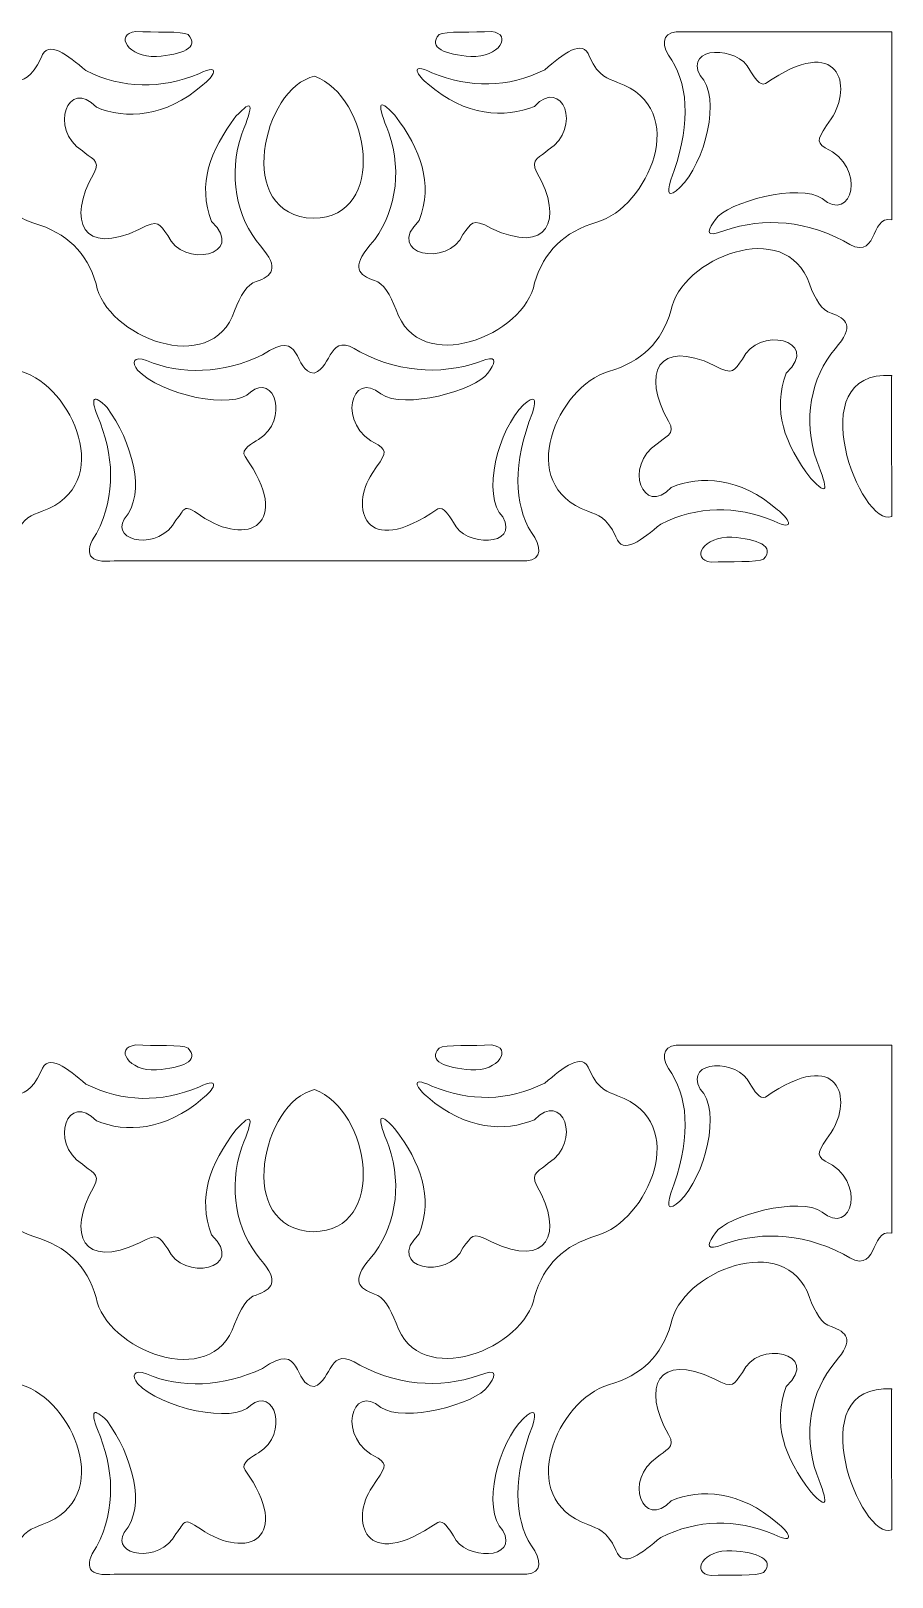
# Model space of a CAD drawing. Header units: centimetres. Extents: x -120 to 120, y -26 to 26.
# Drawn here: x 91.2 to 120, y -25.9 to 25.8 of the extents above; entities that cross this region are included whole.
import ezdxf

# ---------------------------------------------------------------- set-up
doc = ezdxf.new("R2010")
doc.units = ezdxf.units.CM
doc.header["$MEASUREMENT"] = 0
doc.layers.add('layer 1', color=7, linetype='Continuous')

msp = doc.modelspace()

# ---------------------------------------------------------------- linework, layer by layer
at = {"layer": 'layer 1', "color": 114, "lineweight": 9}
for points, knots in [([(98.27369, 22.37812), (97.80474, 21.0031), (98.07881, 19.59424), (98.89425, 18.63076), (98.89425, 18.63076), (99.55763, 17.85639), (99.27067, 17.63485), (98.75619, 17.43812), (98.75619, 17.43812), (98.44182, 17.36313), (98.22365, 16.96028), (98.03244, 16.46561), (98.03244, 16.46561), (97.25911, 14.18478), (93.7204, 15.61546), (93.40244, 17.36062), (93.40244, 17.36062), (93.08948, 18.42255), (92.43458, 19.06147), (91.32119, 19.39312), (91.32119, 19.39312), (89.6305, 19.8732), (88.15075, 23.19274), (90.62869, 24.05812), (90.62869, 24.05812), (90.98369, 24.22062), (91.23529, 24.21842), (91.56744, 24.91562), (91.56744, 24.91562), (91.78461, 25.56542), (92.45265, 24.99781), (93.06282, 24.4884), (93.06282, 24.4884), (94.30496, 23.87425), (95.56246, 23.86493), (96.83532, 24.3834), (96.83532, 24.3834), (97.64583, 24.77927), (97.29096, 24.24962), (96.96908, 24.01483), (96.96908, 24.01483), (95.72041, 22.92165), (94.39291, 22.85184), (93.41119, 23.26312), (93.41119, 23.26312), (92.47052, 24.26895), (91.80243, 22.5433), (92.94619, 21.81062), (92.94619, 21.81062), (93.17369, 21.57604), (93.59572, 21.51177), (93.32369, 21.05312), (93.32369, 21.05312), (92.41755, 19.46412), (92.95869, 18.28312), (94.84869, 19.18562), (94.84869, 19.18562), (95.52764, 19.5548), (95.49619, 19.35312), (95.79744, 18.98187), (95.79744, 18.98187), (96.27671, 17.86097), (98.45055, 18.31632), (97.25869, 19.44562), (97.25869, 19.44562), (96.78654, 20.69999), (97.19714, 21.79866), (98.07369, 22.96312), (98.07369, 22.96312), (98.66371, 23.59619), (98.66937, 23.36302), (98.27369, 22.37812)], [0, 0, 0, 0, 0.05263158, 0.05263158, 0.05263158, 0.05263158, 0.10526316, 0.10526316, 0.10526316, 0.10526316, 0.15789474, 0.15789474, 0.15789474, 0.15789474, 0.21052632, 0.21052632, 0.21052632, 0.21052632, 0.26315789, 0.26315789, 0.26315789, 0.26315789, 0.31578947, 0.31578947, 0.31578947, 0.31578947, 0.36842105, 0.36842105, 0.36842105, 0.36842105, 0.42105263, 0.42105263, 0.42105263, 0.42105263, 0.47368421, 0.47368421, 0.47368421, 0.47368421, 0.52631579, 0.52631579, 0.52631579, 0.52631579, 0.57894737, 0.57894737, 0.57894737, 0.57894737, 0.63157895, 0.63157895, 0.63157895, 0.63157895, 0.68421053, 0.68421053, 0.68421053, 0.68421053, 0.73684211, 0.73684211, 0.73684211, 0.73684211, 0.78947368, 0.78947368, 0.78947368, 0.78947368, 0.84210526, 0.84210526, 0.84210526, 0.84210526, 0.89473684, 0.89473684, 0.89473684, 0.89473684, 1, 1, 1, 1]), ([(96.47324, 25.6919), (96.88728, 25.26777), (96.25469, 25.01513), (95.41824, 24.96441), (95.41824, 24.96441), (94.46998, 24.90691), (94.00558, 25.71299), (94.72824, 25.7944), (94.72824, 25.7944), (95.30991, 25.76023), (96.29818, 25.81594), (96.47324, 25.6919)], [0, 0, 0, 0, 0.25, 0.25, 0.25, 0.25, 0.5, 0.5, 0.5, 0.5, 1, 1, 1, 1]), ([(103.18507, 22.41062), (103.65402, 21.0356), (103.37995, 19.62674), (102.56451, 18.66326), (102.56451, 18.66326), (101.90113, 17.88889), (102.18809, 17.66735), (102.70257, 17.47062), (102.70257, 17.47062), (103.01694, 17.39563), (103.23511, 16.99278), (103.42632, 16.49811), (103.42632, 16.49811), (104.19965, 14.21728), (107.73836, 15.64796), (108.05632, 17.39312), (108.05632, 17.39312), (108.36928, 18.45505), (109.02418, 19.09397), (110.13757, 19.42562), (110.13757, 19.42562), (111.82826, 19.9057), (113.30801, 23.22524), (110.83007, 24.09062), (110.83007, 24.09062), (110.47507, 24.25312), (110.22347, 24.25092), (109.89132, 24.94812), (109.89132, 24.94812), (109.67415, 25.59792), (109.00611, 25.03031), (108.39594, 24.5209), (108.39594, 24.5209), (107.1538, 23.90675), (105.8963, 23.89743), (104.62344, 24.4159), (104.62344, 24.4159), (103.81293, 24.81177), (104.1678, 24.28212), (104.48968, 24.04733), (104.48968, 24.04733), (105.73835, 22.95415), (107.06585, 22.88434), (108.04757, 23.29562), (108.04757, 23.29562), (108.98824, 24.30145), (109.65633, 22.5758), (108.51257, 21.84312), (108.51257, 21.84312), (108.28507, 21.60854), (107.86304, 21.54427), (108.13507, 21.08562), (108.13507, 21.08562), (109.04121, 19.49662), (108.50007, 18.31562), (106.61007, 19.21812), (106.61007, 19.21812), (105.93112, 19.5873), (105.96257, 19.38562), (105.66132, 19.01437), (105.66132, 19.01437), (105.18205, 17.89347), (103.00821, 18.34882), (104.20007, 19.47812), (104.20007, 19.47812), (104.67222, 20.73249), (104.26162, 21.83116), (103.38507, 22.99562), (103.38507, 22.99562), (102.79505, 23.62869), (102.78939, 23.39552), (103.18507, 22.41062)], [0, 0, 0, 0, 0.05263158, 0.05263158, 0.05263158, 0.05263158, 0.10526316, 0.10526316, 0.10526316, 0.10526316, 0.15789474, 0.15789474, 0.15789474, 0.15789474, 0.21052632, 0.21052632, 0.21052632, 0.21052632, 0.26315789, 0.26315789, 0.26315789, 0.26315789, 0.31578947, 0.31578947, 0.31578947, 0.31578947, 0.36842105, 0.36842105, 0.36842105, 0.36842105, 0.42105263, 0.42105263, 0.42105263, 0.42105263, 0.47368421, 0.47368421, 0.47368421, 0.47368421, 0.52631579, 0.52631579, 0.52631579, 0.52631579, 0.57894737, 0.57894737, 0.57894737, 0.57894737, 0.63157895, 0.63157895, 0.63157895, 0.63157895, 0.68421053, 0.68421053, 0.68421053, 0.68421053, 0.73684211, 0.73684211, 0.73684211, 0.73684211, 0.78947368, 0.78947368, 0.78947368, 0.78947368, 0.84210526, 0.84210526, 0.84210526, 0.84210526, 0.89473684, 0.89473684, 0.89473684, 0.89473684, 1, 1, 1, 1]), ([(104.86927, 25.6919), (104.45523, 25.26777), (105.08782, 25.01513), (105.92427, 24.96441), (105.92427, 24.96441), (106.87253, 24.90691), (107.33693, 25.71299), (106.61427, 25.7944), (106.61427, 25.7944), (106.0326, 25.76023), (105.04433, 25.81594), (104.86927, 25.6919)], [0, 0, 0, 0, 0.25, 0.25, 0.25, 0.25, 0.5, 0.5, 0.5, 0.5, 1, 1, 1, 1]), ([(119.98696, 19.50094), (119.20924, 19.68544), (119.59661, 17.96867), (118.37188, 18.80545), (118.37188, 18.80545), (116.89157, 19.56673), (115.44645, 19.56049), (114.16438, 19.06295), (114.16438, 19.06295), (113.75309, 18.94588), (113.86906, 19.20709), (114.09688, 19.51295), (114.09688, 19.51295), (114.48607, 20.09814), (116.91496, 20.74164), (117.66688, 20.2117), (117.66688, 20.2117), (118.65307, 19.35581), (119.19267, 21.26339), (117.75938, 21.91045), (117.75938, 21.91045), (117.43675, 22.14053), (117.51622, 22.20874), (117.96313, 22.87295), (117.96313, 22.87295), (118.69363, 23.95863), (118.26973, 25.78545), (115.76938, 24.05545), (115.76938, 24.05545), (115.56391, 23.97185), (115.40563, 24.2567), (115.24188, 24.5092), (115.24188, 24.5092), (114.86985, 25.33877), (113.04444, 25.31421), (113.58938, 24.32295), (113.58938, 24.32295), (114.31871, 23.60739), (113.74515, 21.38427), (112.90438, 20.57795), (112.90438, 20.57795), (112.54744, 20.24508), (112.44828, 20.33258), (112.60688, 20.84045), (112.60688, 20.84045), (113.25741, 22.50849), (113.22785, 23.90337), (112.63938, 24.83795), (112.63938, 24.83795), (112.28646, 25.30117), (112.28738, 25.74897), (112.78938, 25.78545), (112.78938, 25.78545), (112.78938, 25.78545), (119.98694, 25.78545), (119.98694, 25.78545), (119.98694, 25.78545), (119.98694, 25.78545), (119.98696, 19.50094), (119.98696, 19.50094)], [0, 0, 0, 0, 0.0625, 0.0625, 0.0625, 0.0625, 0.125, 0.125, 0.125, 0.125, 0.1875, 0.1875, 0.1875, 0.1875, 0.25, 0.25, 0.25, 0.25, 0.3125, 0.3125, 0.3125, 0.3125, 0.375, 0.375, 0.375, 0.375, 0.4375, 0.4375, 0.4375, 0.4375, 0.5, 0.5, 0.5, 0.5, 0.5625, 0.5625, 0.5625, 0.5625, 0.625, 0.625, 0.625, 0.625, 0.6875, 0.6875, 0.6875, 0.6875, 0.75, 0.75, 0.75, 0.75, 0.8125, 0.8125, 0.8125, 0.8125, 0.875, 0.875, 0.875, 0.875, 1, 1, 1, 1]), ([(100.70308, 24.30295), (102.56577, 23.6228), (103.17558, 19.57795), (100.66558, 19.55546), (100.66558, 19.55546), (97.99476, 19.63675), (98.96484, 23.9151), (100.70308, 24.30295)], [0, 0, 0, 0, 0.33333333, 0.33333333, 0.33333333, 0.33333333, 1, 1, 1, 1]), ([(83.95382, 11.44778), (84.42277, 12.8228), (84.1487, 14.23166), (83.33326, 15.19514), (83.33326, 15.19514), (82.66988, 15.96951), (82.95684, 16.19105), (83.47132, 16.38778), (83.47132, 16.38778), (83.78569, 16.46277), (84.00386, 16.86562), (84.19507, 17.36029), (84.19507, 17.36029), (84.9684, 19.64112), (88.50711, 18.21044), (88.82507, 16.46528), (88.82507, 16.46528), (89.13803, 15.40335), (89.79293, 14.76443), (90.90632, 14.43278), (90.90632, 14.43278), (92.59701, 13.9527), (94.07676, 10.63316), (91.59882, 9.76778), (91.59882, 9.76778), (91.24382, 9.60528), (90.99222, 9.60748), (90.66007, 8.91028), (90.66007, 8.91028), (90.4429, 8.26048), (89.77486, 8.82809), (89.16469, 9.3375), (89.16469, 9.3375), (87.92255, 9.95165), (86.66505, 9.96097), (85.39219, 9.4425), (85.39219, 9.4425), (84.58168, 9.04663), (84.93655, 9.57628), (85.25843, 9.81107), (85.25843, 9.81107), (86.5071, 10.90425), (87.8346, 10.97406), (88.81632, 10.56278), (88.81632, 10.56278), (89.75699, 9.55695), (90.42508, 11.2826), (89.28132, 12.01528), (89.28132, 12.01528), (89.05382, 12.24986), (88.63179, 12.31413), (88.90382, 12.77278), (88.90382, 12.77278), (89.80996, 14.36178), (89.26882, 15.54278), (87.37882, 14.64028), (87.37882, 14.64028), (86.69987, 14.2711), (86.73132, 14.47278), (86.43007, 14.84403), (86.43007, 14.84403), (85.9508, 15.96493), (83.77696, 15.50958), (84.96882, 14.38028), (84.96882, 14.38028), (85.44097, 13.12591), (85.03037, 12.02724), (84.15382, 10.86278), (84.15382, 10.86278), (83.5638, 10.22971), (83.55814, 10.46288), (83.95382, 11.44778)], [0, 0, 0, 0, 0.05263158, 0.05263158, 0.05263158, 0.05263158, 0.10526316, 0.10526316, 0.10526316, 0.10526316, 0.15789474, 0.15789474, 0.15789474, 0.15789474, 0.21052632, 0.21052632, 0.21052632, 0.21052632, 0.26315789, 0.26315789, 0.26315789, 0.26315789, 0.31578947, 0.31578947, 0.31578947, 0.31578947, 0.36842105, 0.36842105, 0.36842105, 0.36842105, 0.42105263, 0.42105263, 0.42105263, 0.42105263, 0.47368421, 0.47368421, 0.47368421, 0.47368421, 0.52631579, 0.52631579, 0.52631579, 0.52631579, 0.57894737, 0.57894737, 0.57894737, 0.57894737, 0.63157895, 0.63157895, 0.63157895, 0.63157895, 0.68421053, 0.68421053, 0.68421053, 0.68421053, 0.73684211, 0.73684211, 0.73684211, 0.73684211, 0.78947368, 0.78947368, 0.78947368, 0.78947368, 0.84210526, 0.84210526, 0.84210526, 0.84210526, 0.89473684, 0.89473684, 0.89473684, 0.89473684, 1, 1, 1, 1]), ([(117.48119, 11.44778), (117.01224, 12.8228), (117.28631, 14.23166), (118.10175, 15.19514), (118.10175, 15.19514), (118.76513, 15.96951), (118.47817, 16.19105), (117.96369, 16.38778), (117.96369, 16.38778), (117.64932, 16.46277), (117.43115, 16.86562), (117.23994, 17.36029), (117.23994, 17.36029), (116.46661, 19.64112), (112.9279, 18.21044), (112.60994, 16.46528), (112.60994, 16.46528), (112.29698, 15.40335), (111.64208, 14.76443), (110.52869, 14.43278), (110.52869, 14.43278), (108.838, 13.9527), (107.35825, 10.63316), (109.83619, 9.76778), (109.83619, 9.76778), (110.19119, 9.60528), (110.44279, 9.60748), (110.77494, 8.91028), (110.77494, 8.91028), (110.99211, 8.26048), (111.66015, 8.82809), (112.27032, 9.3375), (112.27032, 9.3375), (113.51246, 9.95165), (114.76996, 9.96097), (116.04282, 9.4425), (116.04282, 9.4425), (116.85333, 9.04663), (116.49846, 9.57628), (116.17658, 9.81107), (116.17658, 9.81107), (114.92791, 10.90425), (113.60041, 10.97406), (112.61869, 10.56278), (112.61869, 10.56278), (111.67802, 9.55695), (111.00993, 11.2826), (112.15369, 12.01528), (112.15369, 12.01528), (112.38119, 12.24986), (112.80322, 12.31413), (112.53119, 12.77278), (112.53119, 12.77278), (111.62505, 14.36178), (112.16619, 15.54278), (114.05619, 14.64028), (114.05619, 14.64028), (114.73514, 14.2711), (114.70369, 14.47278), (115.00494, 14.84403), (115.00494, 14.84403), (115.48421, 15.96493), (117.65805, 15.50958), (116.46619, 14.38028), (116.46619, 14.38028), (115.99404, 13.12591), (116.40464, 12.02724), (117.28119, 10.86278), (117.28119, 10.86278), (117.87121, 10.22971), (117.87687, 10.46288), (117.48119, 11.44778)], [0, 0, 0, 0, 0.05263158, 0.05263158, 0.05263158, 0.05263158, 0.10526316, 0.10526316, 0.10526316, 0.10526316, 0.15789474, 0.15789474, 0.15789474, 0.15789474, 0.21052632, 0.21052632, 0.21052632, 0.21052632, 0.26315789, 0.26315789, 0.26315789, 0.26315789, 0.31578947, 0.31578947, 0.31578947, 0.31578947, 0.36842105, 0.36842105, 0.36842105, 0.36842105, 0.42105263, 0.42105263, 0.42105263, 0.42105263, 0.47368421, 0.47368421, 0.47368421, 0.47368421, 0.52631579, 0.52631579, 0.52631579, 0.52631579, 0.57894737, 0.57894737, 0.57894737, 0.57894737, 0.63157895, 0.63157895, 0.63157895, 0.63157895, 0.68421053, 0.68421053, 0.68421053, 0.68421053, 0.73684211, 0.73684211, 0.73684211, 0.73684211, 0.78947368, 0.78947368, 0.78947368, 0.78947368, 0.84210526, 0.84210526, 0.84210526, 0.84210526, 0.89473684, 0.89473684, 0.89473684, 0.89473684, 1, 1, 1, 1]), ([(93.44933, 12.94841), (93.20628, 13.58144), (93.30564, 13.68375), (93.77308, 13.22966), (93.77308, 13.22966), (94.58508, 12.09626), (95.10993, 10.38785), (94.34308, 9.49966), (94.34308, 9.49966), (93.8767, 8.74484), (95.52733, 8.42524), (96.06548, 9.46132), (96.06548, 9.46132), (96.38558, 9.82716), (96.26938, 10.04921), (96.89183, 9.62216), (96.89183, 9.62216), (98.47466, 8.53621), (99.99013, 9.32592), (98.38058, 11.59091), (98.38058, 11.59091), (98.21334, 11.83805), (98.64559, 12.04717), (98.82808, 12.16216), (98.82808, 12.16216), (99.87786, 12.82366), (99.35276, 14.40057), (98.56058, 13.74466), (98.56058, 13.74466), (98.01299, 13.12615), (95.53972, 13.65405), (94.78808, 14.48216), (94.78808, 14.48216), (94.59187, 14.72494), (94.64401, 14.97631), (95.08558, 14.79966), (95.08558, 14.79966), (96.23517, 14.31523), (97.64274, 14.35754), (98.96308, 14.98716), (98.96308, 14.98716), (100.34237, 15.96104), (99.95525, 14.40568), (100.69308, 14.38216), (100.69308, 14.38216), (101.3133, 14.57875), (101.15024, 15.81754), (102.21558, 15.08966), (102.21558, 15.08966), (103.69589, 14.32838), (105.14101, 14.33462), (106.42308, 14.83216), (106.42308, 14.83216), (106.83437, 14.94923), (106.7184, 14.68802), (106.49058, 14.38216), (106.49058, 14.38216), (106.10139, 13.79697), (103.6725, 13.15347), (102.92058, 13.68341), (102.92058, 13.68341), (101.93439, 14.5393), (101.39479, 12.63172), (102.82808, 11.98466), (102.82808, 11.98466), (103.15071, 11.75458), (103.07124, 11.68637), (102.62433, 11.02216), (102.62433, 11.02216), (101.89383, 9.93648), (102.31773, 8.10966), (104.81808, 9.83966), (104.81808, 9.83966), (105.02355, 9.92326), (105.18183, 9.63841), (105.34558, 9.38591), (105.34558, 9.38591), (105.71761, 8.55634), (107.54302, 8.5809), (106.99808, 9.57216), (106.99808, 9.57216), (106.26875, 10.28772), (106.84231, 12.51084), (107.68308, 13.31716), (107.68308, 13.31716), (108.04002, 13.65003), (108.13918, 13.56253), (107.98058, 13.05466), (107.98058, 13.05466), (107.33005, 11.38662), (107.35961, 9.99174), (107.94808, 9.05716), (107.94808, 9.05716), (108.301, 8.59394), (108.30008, 8.14614), (107.79808, 8.10966), (107.79808, 8.10966), (107.79808, 8.10966), (94.01034, 8.10966), (94.01034, 8.10966), (94.01034, 8.10966), (93.14903, 8.01261), (92.95935, 8.35185), (93.41558, 9.02466), (93.41558, 9.02466), (94.09172, 10.33673), (93.98898, 11.64395), (93.44933, 12.94841)], [0, 0, 0, 0, 0.03571429, 0.03571429, 0.03571429, 0.03571429, 0.07142857, 0.07142857, 0.07142857, 0.07142857, 0.10714286, 0.10714286, 0.10714286, 0.10714286, 0.14285714, 0.14285714, 0.14285714, 0.14285714, 0.17857143, 0.17857143, 0.17857143, 0.17857143, 0.21428571, 0.21428571, 0.21428571, 0.21428571, 0.25, 0.25, 0.25, 0.25, 0.28571429, 0.28571429, 0.28571429, 0.28571429, 0.32142857, 0.32142857, 0.32142857, 0.32142857, 0.35714286, 0.35714286, 0.35714286, 0.35714286, 0.39285714, 0.39285714, 0.39285714, 0.39285714, 0.42857143, 0.42857143, 0.42857143, 0.42857143, 0.46428571, 0.46428571, 0.46428571, 0.46428571, 0.5, 0.5, 0.5, 0.5, 0.53571429, 0.53571429, 0.53571429, 0.53571429, 0.57142857, 0.57142857, 0.57142857, 0.57142857, 0.60714286, 0.60714286, 0.60714286, 0.60714286, 0.64285714, 0.64285714, 0.64285714, 0.64285714, 0.67857143, 0.67857143, 0.67857143, 0.67857143, 0.71428571, 0.71428571, 0.71428571, 0.71428571, 0.75, 0.75, 0.75, 0.75, 0.78571429, 0.78571429, 0.78571429, 0.78571429, 0.82142857, 0.82142857, 0.82142857, 0.82142857, 0.85714286, 0.85714286, 0.85714286, 0.85714286, 0.89285714, 0.89285714, 0.89285714, 0.89285714, 0.92857143, 0.92857143, 0.92857143, 0.92857143, 1, 1, 1, 1]), ([(119.98695, 14.2991), (116.88367, 14.4977), (118.9628, 9.17515), (119.98695, 9.5883), (119.98695, 9.5883), (120.00037, 9.59371), (119.96781, 14.2991), (119.98695, 14.2991)], [0, 0, 0, 0, 0.33333333, 0.33333333, 0.33333333, 0.33333333, 1, 1, 1, 1]), ([(115.70323, 8.1665), (116.11727, 8.59063), (115.48468, 8.84327), (114.64823, 8.89399), (114.64823, 8.89399), (113.69997, 8.95149), (113.23557, 8.14541), (113.95823, 8.064), (113.95823, 8.064), (114.5399, 8.09817), (115.52817, 8.04246), (115.70323, 8.1665)], [0, 0, 0, 0, 0.25, 0.25, 0.25, 0.25, 0.5, 0.5, 0.5, 0.5, 1, 1, 1, 1])]:
    msp.add_open_spline(points, degree=3, knots=knots, dxfattribs=at)
at = {"layer": 'layer 1', "color": 177, "lineweight": 9}
for points, knots in [([(96.47323, -8.17478), (96.88727, -8.59891), (96.25468, -8.85155), (95.41823, -8.90227), (95.41823, -8.90227), (94.46997, -8.95977), (94.00557, -8.15369), (94.72823, -8.07228), (94.72823, -8.07228), (95.3099, -8.10645), (96.29817, -8.05074), (96.47323, -8.17478)], [0, 0, 0, 0, 0.25, 0.25, 0.25, 0.25, 0.5, 0.5, 0.5, 0.5, 1, 1, 1, 1]), ([(104.86926, -8.17478), (104.45522, -8.59891), (105.08781, -8.85155), (105.92426, -8.90227), (105.92426, -8.90227), (106.87252, -8.95977), (107.33692, -8.15369), (106.61426, -8.07228), (106.61426, -8.07228), (106.03259, -8.10645), (105.04432, -8.05074), (104.86926, -8.17478)], [0, 0, 0, 0, 0.25, 0.25, 0.25, 0.25, 0.5, 0.5, 0.5, 0.5, 1, 1, 1, 1]), ([(119.98695, -14.36574), (119.20923, -14.18124), (119.5966, -15.89801), (118.37187, -15.06123), (118.37187, -15.06123), (116.89156, -14.29995), (115.44644, -14.30619), (114.16437, -14.80373), (114.16437, -14.80373), (113.75308, -14.9208), (113.86905, -14.65959), (114.09687, -14.35373), (114.09687, -14.35373), (114.48606, -13.76854), (116.91495, -13.12504), (117.66687, -13.65498), (117.66687, -13.65498), (118.65306, -14.51087), (119.19266, -12.60329), (117.75937, -11.95623), (117.75937, -11.95623), (117.43674, -11.72615), (117.51621, -11.65794), (117.96312, -10.99373), (117.96312, -10.99373), (118.69362, -9.90805), (118.26972, -8.08123), (115.76937, -9.81123), (115.76937, -9.81123), (115.5639, -9.89483), (115.40562, -9.60998), (115.24187, -9.35748), (115.24187, -9.35748), (114.86984, -8.52791), (113.04443, -8.55247), (113.58937, -9.54373), (113.58937, -9.54373), (114.3187, -10.25929), (113.74514, -12.48241), (112.90437, -13.28873), (112.90437, -13.28873), (112.54743, -13.6216), (112.44827, -13.5341), (112.60687, -13.02623), (112.60687, -13.02623), (113.2574, -11.35819), (113.22784, -9.96331), (112.63937, -9.02873), (112.63937, -9.02873), (112.28645, -8.56551), (112.28737, -8.11771), (112.78937, -8.08123), (112.78937, -8.08123), (112.78937, -8.08123), (119.98693, -8.08123), (119.98693, -8.08123), (119.98693, -8.08123), (119.98693, -8.08123), (119.98695, -14.36574), (119.98695, -14.36574)], [0, 0, 0, 0, 0.0625, 0.0625, 0.0625, 0.0625, 0.125, 0.125, 0.125, 0.125, 0.1875, 0.1875, 0.1875, 0.1875, 0.25, 0.25, 0.25, 0.25, 0.3125, 0.3125, 0.3125, 0.3125, 0.375, 0.375, 0.375, 0.375, 0.4375, 0.4375, 0.4375, 0.4375, 0.5, 0.5, 0.5, 0.5, 0.5625, 0.5625, 0.5625, 0.5625, 0.625, 0.625, 0.625, 0.625, 0.6875, 0.6875, 0.6875, 0.6875, 0.75, 0.75, 0.75, 0.75, 0.8125, 0.8125, 0.8125, 0.8125, 0.875, 0.875, 0.875, 0.875, 1, 1, 1, 1]), ([(98.27368, -11.48856), (97.80473, -12.86358), (98.0788, -14.27244), (98.89424, -15.23592), (98.89424, -15.23592), (99.55762, -16.01029), (99.27066, -16.23183), (98.75618, -16.42856), (98.75618, -16.42856), (98.44181, -16.50355), (98.22364, -16.9064), (98.03243, -17.40107), (98.03243, -17.40107), (97.2591, -19.6819), (93.72039, -18.25122), (93.40243, -16.50606), (93.40243, -16.50606), (93.08947, -15.44413), (92.43457, -14.80521), (91.32118, -14.47356), (91.32118, -14.47356), (89.63049, -13.99348), (88.15074, -10.67394), (90.62868, -9.80856), (90.62868, -9.80856), (90.98368, -9.64606), (91.23528, -9.64826), (91.56743, -8.95106), (91.56743, -8.95106), (91.7846, -8.30126), (92.45264, -8.86887), (93.06281, -9.37828), (93.06281, -9.37828), (94.30495, -9.99243), (95.56245, -10.00175), (96.83531, -9.48328), (96.83531, -9.48328), (97.64582, -9.08741), (97.29095, -9.61706), (96.96907, -9.85185), (96.96907, -9.85185), (95.7204, -10.94503), (94.3929, -11.01484), (93.41118, -10.60356), (93.41118, -10.60356), (92.47051, -9.59773), (91.80242, -11.32338), (92.94618, -12.05606), (92.94618, -12.05606), (93.17368, -12.29064), (93.59571, -12.35491), (93.32368, -12.81356), (93.32368, -12.81356), (92.41754, -14.40256), (92.95868, -15.58356), (94.84868, -14.68106), (94.84868, -14.68106), (95.52763, -14.31188), (95.49618, -14.51356), (95.79743, -14.88481), (95.79743, -14.88481), (96.2767, -16.00571), (98.45054, -15.55036), (97.25868, -14.42106), (97.25868, -14.42106), (96.78653, -13.16669), (97.19713, -12.06802), (98.07368, -10.90356), (98.07368, -10.90356), (98.6637, -10.27049), (98.66936, -10.50366), (98.27368, -11.48856)], [0, 0, 0, 0, 0.05263158, 0.05263158, 0.05263158, 0.05263158, 0.10526316, 0.10526316, 0.10526316, 0.10526316, 0.15789474, 0.15789474, 0.15789474, 0.15789474, 0.21052632, 0.21052632, 0.21052632, 0.21052632, 0.26315789, 0.26315789, 0.26315789, 0.26315789, 0.31578947, 0.31578947, 0.31578947, 0.31578947, 0.36842105, 0.36842105, 0.36842105, 0.36842105, 0.42105263, 0.42105263, 0.42105263, 0.42105263, 0.47368421, 0.47368421, 0.47368421, 0.47368421, 0.52631579, 0.52631579, 0.52631579, 0.52631579, 0.57894737, 0.57894737, 0.57894737, 0.57894737, 0.63157895, 0.63157895, 0.63157895, 0.63157895, 0.68421053, 0.68421053, 0.68421053, 0.68421053, 0.73684211, 0.73684211, 0.73684211, 0.73684211, 0.78947368, 0.78947368, 0.78947368, 0.78947368, 0.84210526, 0.84210526, 0.84210526, 0.84210526, 0.89473684, 0.89473684, 0.89473684, 0.89473684, 1, 1, 1, 1]), ([(103.18506, -11.45606), (103.65401, -12.83108), (103.37994, -14.23994), (102.5645, -15.20342), (102.5645, -15.20342), (101.90112, -15.97779), (102.18808, -16.19933), (102.70256, -16.39606), (102.70256, -16.39606), (103.01693, -16.47105), (103.2351, -16.8739), (103.42631, -17.36857), (103.42631, -17.36857), (104.19964, -19.6494), (107.73835, -18.21872), (108.05631, -16.47356), (108.05631, -16.47356), (108.36927, -15.41163), (109.02417, -14.77271), (110.13756, -14.44106), (110.13756, -14.44106), (111.82825, -13.96098), (113.308, -10.64144), (110.83006, -9.77606), (110.83006, -9.77606), (110.47506, -9.61356), (110.22346, -9.61576), (109.89131, -8.91856), (109.89131, -8.91856), (109.67414, -8.26876), (109.0061, -8.83637), (108.39593, -9.34578), (108.39593, -9.34578), (107.15379, -9.95993), (105.89629, -9.96925), (104.62343, -9.45078), (104.62343, -9.45078), (103.81292, -9.05491), (104.16779, -9.58456), (104.48967, -9.81935), (104.48967, -9.81935), (105.73834, -10.91253), (107.06584, -10.98234), (108.04756, -10.57106), (108.04756, -10.57106), (108.98823, -9.56523), (109.65632, -11.29088), (108.51256, -12.02356), (108.51256, -12.02356), (108.28506, -12.25814), (107.86303, -12.32241), (108.13506, -12.78106), (108.13506, -12.78106), (109.0412, -14.37006), (108.50006, -15.55106), (106.61006, -14.64856), (106.61006, -14.64856), (105.93111, -14.27938), (105.96256, -14.48106), (105.66131, -14.85231), (105.66131, -14.85231), (105.18204, -15.97321), (103.0082, -15.51786), (104.20006, -14.38856), (104.20006, -14.38856), (104.67221, -13.13419), (104.26161, -12.03552), (103.38506, -10.87106), (103.38506, -10.87106), (102.79504, -10.23799), (102.78938, -10.47116), (103.18506, -11.45606)], [0, 0, 0, 0, 0.05263158, 0.05263158, 0.05263158, 0.05263158, 0.10526316, 0.10526316, 0.10526316, 0.10526316, 0.15789474, 0.15789474, 0.15789474, 0.15789474, 0.21052632, 0.21052632, 0.21052632, 0.21052632, 0.26315789, 0.26315789, 0.26315789, 0.26315789, 0.31578947, 0.31578947, 0.31578947, 0.31578947, 0.36842105, 0.36842105, 0.36842105, 0.36842105, 0.42105263, 0.42105263, 0.42105263, 0.42105263, 0.47368421, 0.47368421, 0.47368421, 0.47368421, 0.52631579, 0.52631579, 0.52631579, 0.52631579, 0.57894737, 0.57894737, 0.57894737, 0.57894737, 0.63157895, 0.63157895, 0.63157895, 0.63157895, 0.68421053, 0.68421053, 0.68421053, 0.68421053, 0.73684211, 0.73684211, 0.73684211, 0.73684211, 0.78947368, 0.78947368, 0.78947368, 0.78947368, 0.84210526, 0.84210526, 0.84210526, 0.84210526, 0.89473684, 0.89473684, 0.89473684, 0.89473684, 1, 1, 1, 1]), ([(100.70307, -9.56373), (102.56576, -10.24388), (103.17557, -14.28873), (100.66557, -14.31122), (100.66557, -14.31122), (97.99475, -14.22993), (98.96483, -9.95158), (100.70307, -9.56373)], [0, 0, 0, 0, 0.33333333, 0.33333333, 0.33333333, 0.33333333, 1, 1, 1, 1]), ([(83.95381, -22.4189), (84.42276, -21.04388), (84.14869, -19.63502), (83.33325, -18.67154), (83.33325, -18.67154), (82.66987, -17.89717), (82.95683, -17.67563), (83.47131, -17.4789), (83.47131, -17.4789), (83.78568, -17.40391), (84.00385, -17.00106), (84.19506, -16.50639), (84.19506, -16.50639), (84.96839, -14.22556), (88.5071, -15.65624), (88.82506, -17.4014), (88.82506, -17.4014), (89.13802, -18.46333), (89.79292, -19.10225), (90.90631, -19.4339), (90.90631, -19.4339), (92.597, -19.91398), (94.07675, -23.23352), (91.59881, -24.0989), (91.59881, -24.0989), (91.24381, -24.2614), (90.99221, -24.2592), (90.66006, -24.9564), (90.66006, -24.9564), (90.44289, -25.6062), (89.77485, -25.03859), (89.16468, -24.52918), (89.16468, -24.52918), (87.92254, -23.91503), (86.66504, -23.90571), (85.39218, -24.42418), (85.39218, -24.42418), (84.58167, -24.82005), (84.93654, -24.2904), (85.25842, -24.05561), (85.25842, -24.05561), (86.50709, -22.96243), (87.83459, -22.89262), (88.81631, -23.3039), (88.81631, -23.3039), (89.75698, -24.30973), (90.42507, -22.58408), (89.28131, -21.8514), (89.28131, -21.8514), (89.05381, -21.61682), (88.63178, -21.55255), (88.90381, -21.0939), (88.90381, -21.0939), (89.80995, -19.5049), (89.26881, -18.3239), (87.37881, -19.2264), (87.37881, -19.2264), (86.69986, -19.59558), (86.73131, -19.3939), (86.43006, -19.02265), (86.43006, -19.02265), (85.95079, -17.90175), (83.77695, -18.3571), (84.96881, -19.4864), (84.96881, -19.4864), (85.44096, -20.74077), (85.03036, -21.83944), (84.15381, -23.0039), (84.15381, -23.0039), (83.56379, -23.63697), (83.55813, -23.4038), (83.95381, -22.4189)], [0, 0, 0, 0, 0.05263158, 0.05263158, 0.05263158, 0.05263158, 0.10526316, 0.10526316, 0.10526316, 0.10526316, 0.15789474, 0.15789474, 0.15789474, 0.15789474, 0.21052632, 0.21052632, 0.21052632, 0.21052632, 0.26315789, 0.26315789, 0.26315789, 0.26315789, 0.31578947, 0.31578947, 0.31578947, 0.31578947, 0.36842105, 0.36842105, 0.36842105, 0.36842105, 0.42105263, 0.42105263, 0.42105263, 0.42105263, 0.47368421, 0.47368421, 0.47368421, 0.47368421, 0.52631579, 0.52631579, 0.52631579, 0.52631579, 0.57894737, 0.57894737, 0.57894737, 0.57894737, 0.63157895, 0.63157895, 0.63157895, 0.63157895, 0.68421053, 0.68421053, 0.68421053, 0.68421053, 0.73684211, 0.73684211, 0.73684211, 0.73684211, 0.78947368, 0.78947368, 0.78947368, 0.78947368, 0.84210526, 0.84210526, 0.84210526, 0.84210526, 0.89473684, 0.89473684, 0.89473684, 0.89473684, 1, 1, 1, 1]), ([(117.48118, -22.4189), (117.01223, -21.04388), (117.2863, -19.63502), (118.10174, -18.67154), (118.10174, -18.67154), (118.76512, -17.89717), (118.47816, -17.67563), (117.96368, -17.4789), (117.96368, -17.4789), (117.64931, -17.40391), (117.43114, -17.00106), (117.23993, -16.50639), (117.23993, -16.50639), (116.4666, -14.22556), (112.92789, -15.65624), (112.60993, -17.4014), (112.60993, -17.4014), (112.29697, -18.46333), (111.64207, -19.10225), (110.52868, -19.4339), (110.52868, -19.4339), (108.83799, -19.91398), (107.35824, -23.23352), (109.83618, -24.0989), (109.83618, -24.0989), (110.19118, -24.2614), (110.44278, -24.2592), (110.77493, -24.9564), (110.77493, -24.9564), (110.9921, -25.6062), (111.66014, -25.03859), (112.27031, -24.52918), (112.27031, -24.52918), (113.51245, -23.91503), (114.76995, -23.90571), (116.04281, -24.42418), (116.04281, -24.42418), (116.85332, -24.82005), (116.49845, -24.2904), (116.17657, -24.05561), (116.17657, -24.05561), (114.9279, -22.96243), (113.6004, -22.89262), (112.61868, -23.3039), (112.61868, -23.3039), (111.67801, -24.30973), (111.00992, -22.58408), (112.15368, -21.8514), (112.15368, -21.8514), (112.38118, -21.61682), (112.80321, -21.55255), (112.53118, -21.0939), (112.53118, -21.0939), (111.62504, -19.5049), (112.16618, -18.3239), (114.05618, -19.2264), (114.05618, -19.2264), (114.73513, -19.59558), (114.70368, -19.3939), (115.00493, -19.02265), (115.00493, -19.02265), (115.4842, -17.90175), (117.65804, -18.3571), (116.46618, -19.4864), (116.46618, -19.4864), (115.99403, -20.74077), (116.40463, -21.83944), (117.28118, -23.0039), (117.28118, -23.0039), (117.8712, -23.63697), (117.87686, -23.4038), (117.48118, -22.4189)], [0, 0, 0, 0, 0.05263158, 0.05263158, 0.05263158, 0.05263158, 0.10526316, 0.10526316, 0.10526316, 0.10526316, 0.15789474, 0.15789474, 0.15789474, 0.15789474, 0.21052632, 0.21052632, 0.21052632, 0.21052632, 0.26315789, 0.26315789, 0.26315789, 0.26315789, 0.31578947, 0.31578947, 0.31578947, 0.31578947, 0.36842105, 0.36842105, 0.36842105, 0.36842105, 0.42105263, 0.42105263, 0.42105263, 0.42105263, 0.47368421, 0.47368421, 0.47368421, 0.47368421, 0.52631579, 0.52631579, 0.52631579, 0.52631579, 0.57894737, 0.57894737, 0.57894737, 0.57894737, 0.63157895, 0.63157895, 0.63157895, 0.63157895, 0.68421053, 0.68421053, 0.68421053, 0.68421053, 0.73684211, 0.73684211, 0.73684211, 0.73684211, 0.78947368, 0.78947368, 0.78947368, 0.78947368, 0.84210526, 0.84210526, 0.84210526, 0.84210526, 0.89473684, 0.89473684, 0.89473684, 0.89473684, 1, 1, 1, 1]), ([(93.44932, -20.91827), (93.20627, -20.28524), (93.30563, -20.18293), (93.77307, -20.63702), (93.77307, -20.63702), (94.58507, -21.77042), (95.10992, -23.47883), (94.34307, -24.36702), (94.34307, -24.36702), (93.87669, -25.12184), (95.52732, -25.44144), (96.06547, -24.40536), (96.06547, -24.40536), (96.38557, -24.03952), (96.26937, -23.81747), (96.89182, -24.24452), (96.89182, -24.24452), (98.47465, -25.33047), (99.99012, -24.54076), (98.38057, -22.27577), (98.38057, -22.27577), (98.21333, -22.02863), (98.64558, -21.81951), (98.82807, -21.70452), (98.82807, -21.70452), (99.87785, -21.04302), (99.35275, -19.46611), (98.56057, -20.12202), (98.56057, -20.12202), (98.01298, -20.74053), (95.53971, -20.21263), (94.78807, -19.38452), (94.78807, -19.38452), (94.59186, -19.14174), (94.644, -18.89037), (95.08557, -19.06702), (95.08557, -19.06702), (96.23516, -19.55145), (97.64273, -19.50914), (98.96307, -18.87952), (98.96307, -18.87952), (100.34236, -17.90564), (99.95524, -19.461), (100.69307, -19.48452), (100.69307, -19.48452), (101.31329, -19.28793), (101.15023, -18.04914), (102.21557, -18.77702), (102.21557, -18.77702), (103.69588, -19.5383), (105.141, -19.53206), (106.42307, -19.03452), (106.42307, -19.03452), (106.83436, -18.91745), (106.71839, -19.17866), (106.49057, -19.48452), (106.49057, -19.48452), (106.10138, -20.06971), (103.67249, -20.71321), (102.92057, -20.18327), (102.92057, -20.18327), (101.93438, -19.32738), (101.39478, -21.23496), (102.82807, -21.88202), (102.82807, -21.88202), (103.1507, -22.1121), (103.07123, -22.18031), (102.62432, -22.84452), (102.62432, -22.84452), (101.89382, -23.9302), (102.31772, -25.75702), (104.81807, -24.02702), (104.81807, -24.02702), (105.02354, -23.94342), (105.18182, -24.22827), (105.34557, -24.48077), (105.34557, -24.48077), (105.7176, -25.31034), (107.54301, -25.28578), (106.99807, -24.29452), (106.99807, -24.29452), (106.26874, -23.57896), (106.8423, -21.35584), (107.68307, -20.54952), (107.68307, -20.54952), (108.04001, -20.21665), (108.13917, -20.30415), (107.98057, -20.81202), (107.98057, -20.81202), (107.33004, -22.48006), (107.3596, -23.87494), (107.94807, -24.80952), (107.94807, -24.80952), (108.30099, -25.27274), (108.30007, -25.72054), (107.79807, -25.75702), (107.79807, -25.75702), (107.79807, -25.75702), (94.01033, -25.75702), (94.01033, -25.75702), (94.01033, -25.75702), (93.14902, -25.85407), (92.95934, -25.51483), (93.41557, -24.84202), (93.41557, -24.84202), (94.09171, -23.52995), (93.98897, -22.22273), (93.44932, -20.91827)], [0, 0, 0, 0, 0.03571429, 0.03571429, 0.03571429, 0.03571429, 0.07142857, 0.07142857, 0.07142857, 0.07142857, 0.10714286, 0.10714286, 0.10714286, 0.10714286, 0.14285714, 0.14285714, 0.14285714, 0.14285714, 0.17857143, 0.17857143, 0.17857143, 0.17857143, 0.21428571, 0.21428571, 0.21428571, 0.21428571, 0.25, 0.25, 0.25, 0.25, 0.28571429, 0.28571429, 0.28571429, 0.28571429, 0.32142857, 0.32142857, 0.32142857, 0.32142857, 0.35714286, 0.35714286, 0.35714286, 0.35714286, 0.39285714, 0.39285714, 0.39285714, 0.39285714, 0.42857143, 0.42857143, 0.42857143, 0.42857143, 0.46428571, 0.46428571, 0.46428571, 0.46428571, 0.5, 0.5, 0.5, 0.5, 0.53571429, 0.53571429, 0.53571429, 0.53571429, 0.57142857, 0.57142857, 0.57142857, 0.57142857, 0.60714286, 0.60714286, 0.60714286, 0.60714286, 0.64285714, 0.64285714, 0.64285714, 0.64285714, 0.67857143, 0.67857143, 0.67857143, 0.67857143, 0.71428571, 0.71428571, 0.71428571, 0.71428571, 0.75, 0.75, 0.75, 0.75, 0.78571429, 0.78571429, 0.78571429, 0.78571429, 0.82142857, 0.82142857, 0.82142857, 0.82142857, 0.85714286, 0.85714286, 0.85714286, 0.85714286, 0.89285714, 0.89285714, 0.89285714, 0.89285714, 0.92857143, 0.92857143, 0.92857143, 0.92857143, 1, 1, 1, 1]), ([(119.98694, -19.56758), (116.88366, -19.36898), (118.96279, -24.69153), (119.98694, -24.27838), (119.98694, -24.27838), (120.00036, -24.27297), (119.9678, -19.56758), (119.98694, -19.56758)], [0, 0, 0, 0, 0.33333333, 0.33333333, 0.33333333, 0.33333333, 1, 1, 1, 1]), ([(115.70322, -25.70018), (116.11726, -25.27605), (115.48467, -25.02341), (114.64822, -24.97269), (114.64822, -24.97269), (113.69996, -24.91519), (113.23556, -25.72127), (113.95822, -25.80268), (113.95822, -25.80268), (114.53989, -25.76851), (115.52816, -25.82422), (115.70322, -25.70018)], [0, 0, 0, 0, 0.25, 0.25, 0.25, 0.25, 0.5, 0.5, 0.5, 0.5, 1, 1, 1, 1])]:
    msp.add_open_spline(points, degree=3, knots=knots, dxfattribs=at)

doc.saveas('drawing.dxf')
